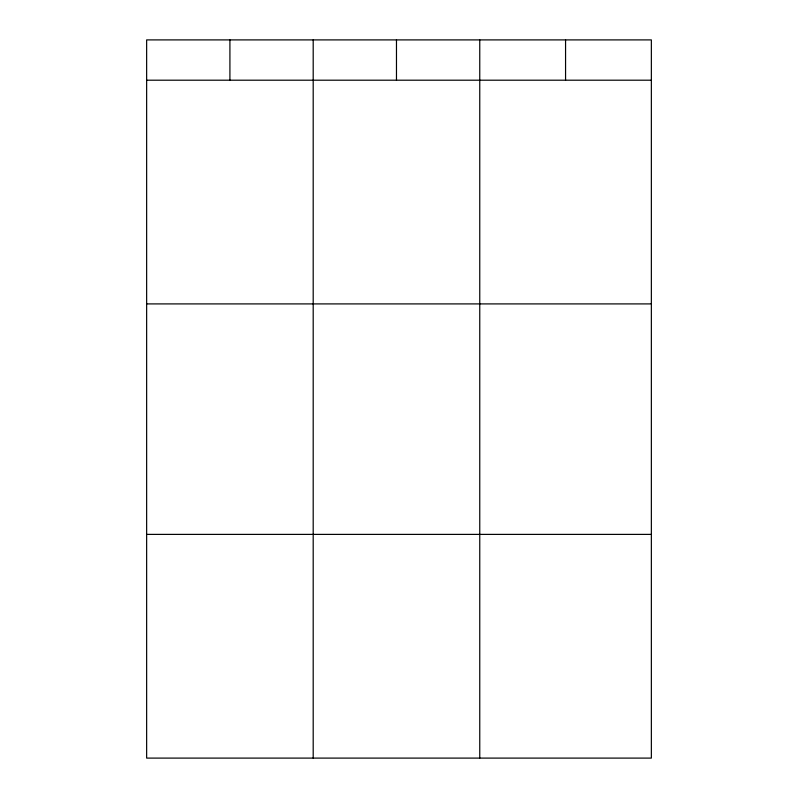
<?xml version="1.0" encoding="UTF-8"?>
<svg xmlns="http://www.w3.org/2000/svg" width="798" height="798" viewBox="0 0 798 798"><rect width="100%" height="100%" fill="white"/><g stroke="black" fill="none" stroke-linecap="round" stroke-linejoin="round"><path stroke-width="1.2" d="M651.358 303.908L651.358 39.9L146.642 39.9L146.642 758.1L651.358 758.1L651.358 303.908L146.642 303.908M146.642 80.199L651.358 80.199M146.642 534.391L651.358 534.391M565.563 39.9L565.563 80.199M479.758 39.9L479.758 758.1M396.476 39.9L396.476 80.199M313.195 39.9L313.195 758.1M229.914 39.9L229.914 80.199"/></g></svg>
